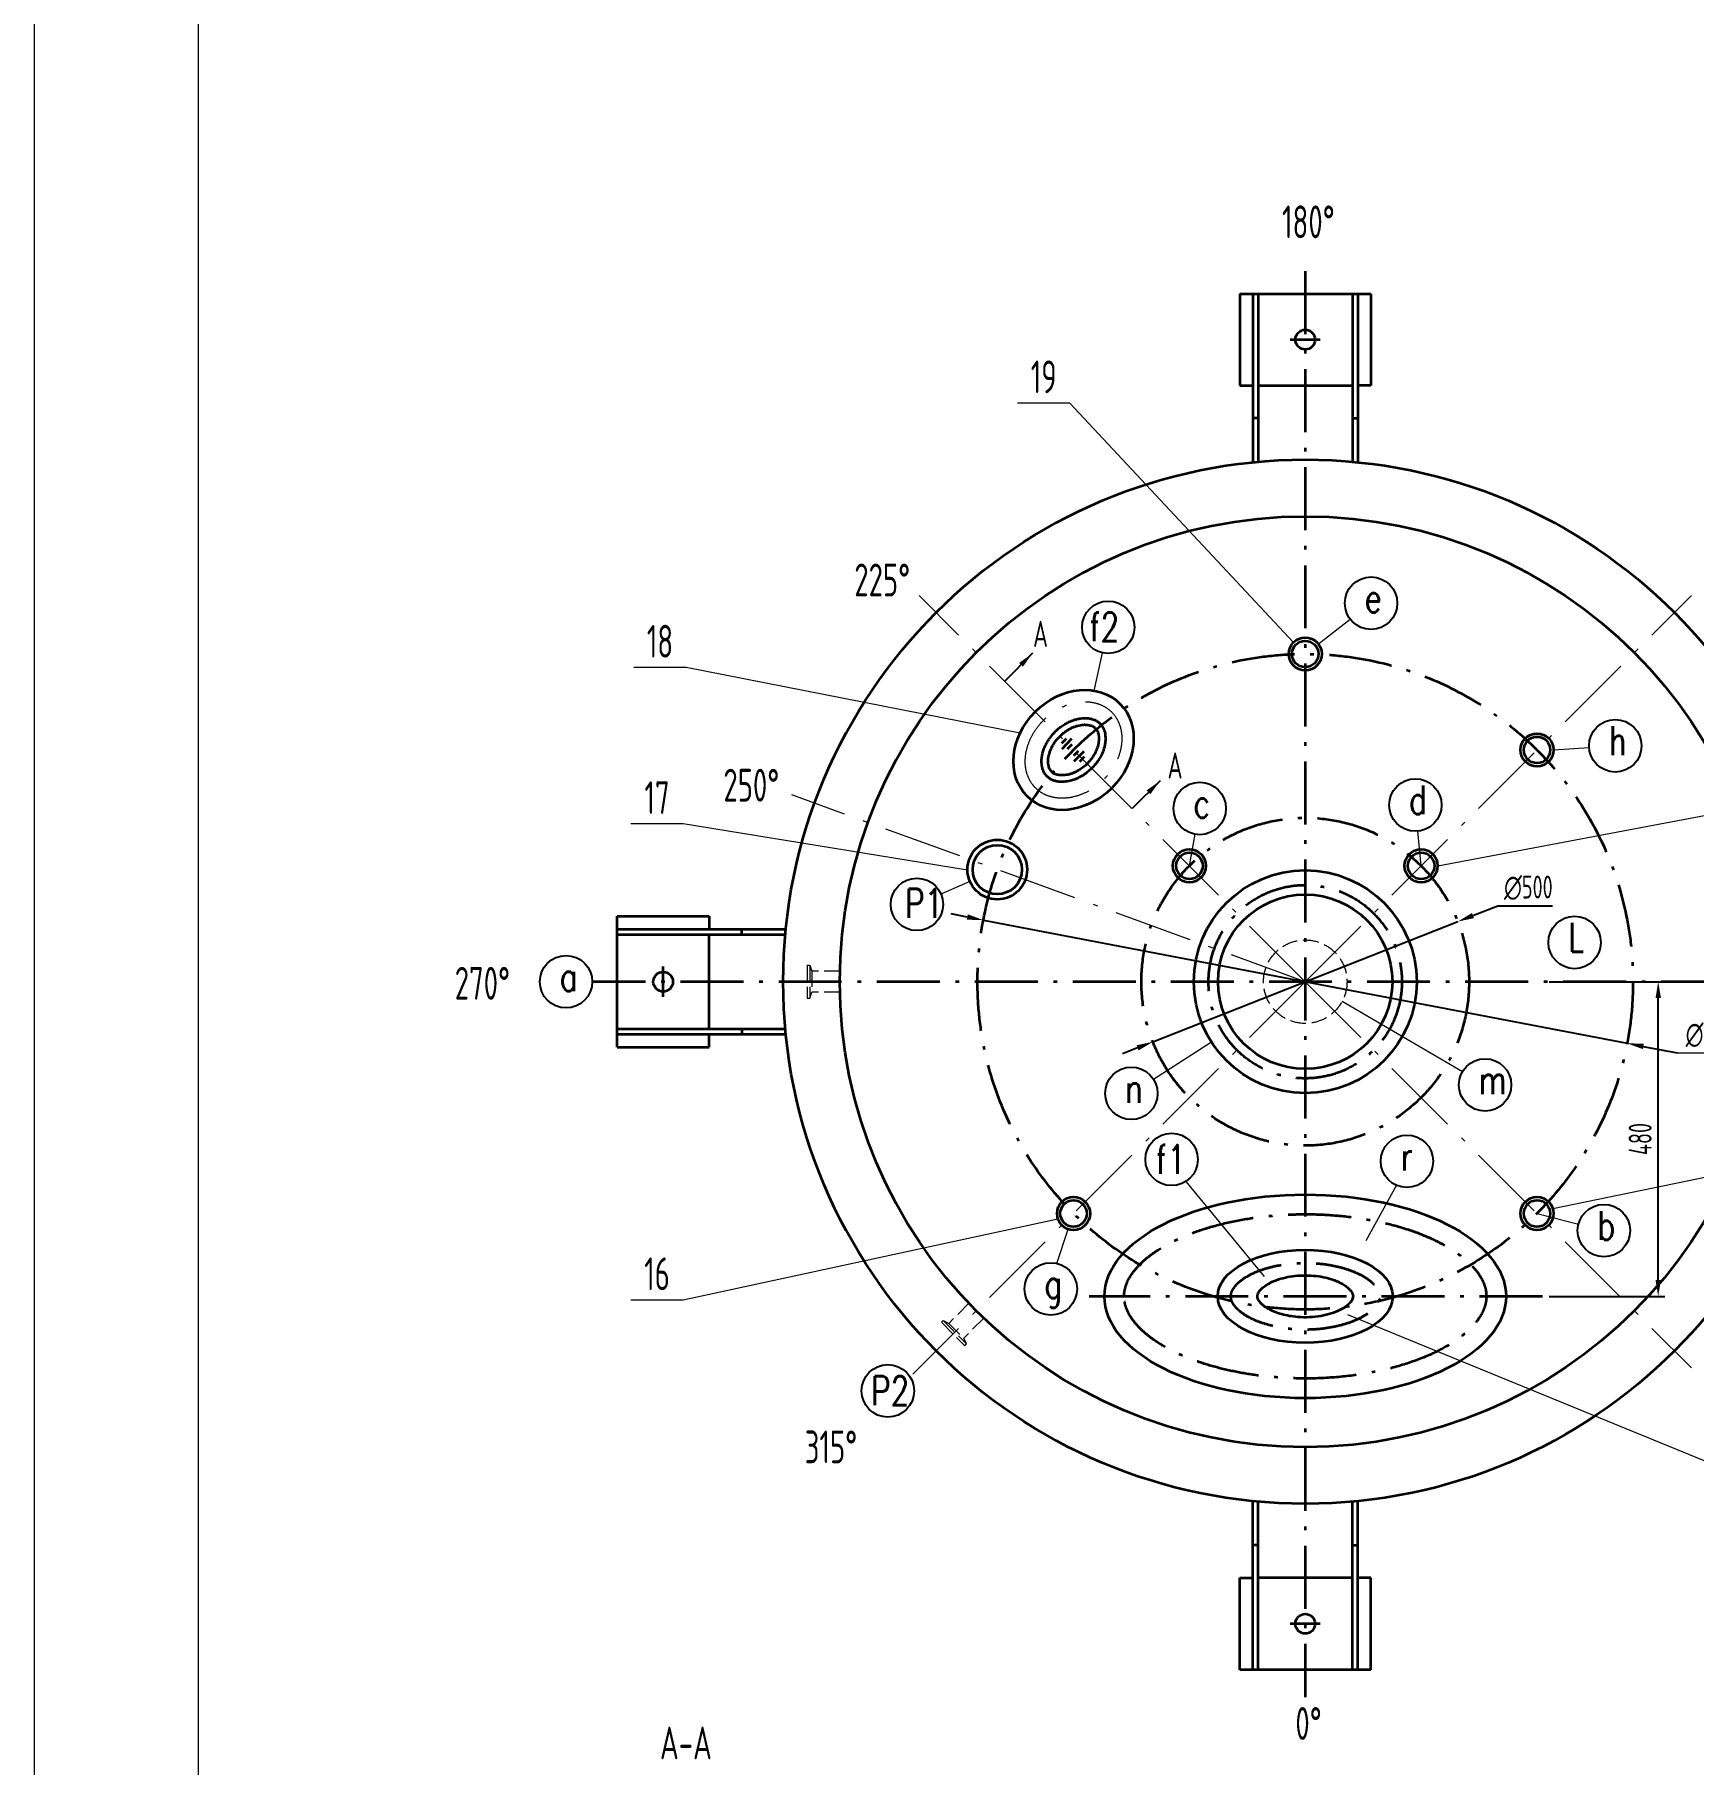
# Model space of a CAD drawing. Header units: millimetres. Extents: x -5840 to 100, y -65 to 8345.
# Drawn here: x -5840 to -3309, y 1407 to 4046 of the extents above; entities that cross this region are included whole.
import ezdxf
from ezdxf.enums import TextEntityAlignment as Align

# ---------------------------------------------------------------- set-up
doc = ezdxf.new("R2010")
doc.units = ezdxf.units.MM
doc.linetypes.add('ACAD_ISO02W100', pattern=[11, 8, -3])
doc.linetypes.add('ACAD_ISO10W100', pattern=[18.7, 12, -3, 0.7, -3])
doc.layers.get('Defpoints').update_dxf_attribs({"color": 2})
for name, color, linetype, lineweight in [('中心线', 1, 'ACAD_ISO10W100', 18), ('中粗线', 4, 'Continuous', 35), ('文本', 7, 'Continuous', 18), ('标注', 7, 'Continuous', 18), ('细实线', 7, 'Continuous', 18), ('虚线', 6, 'ACAD_ISO02W100', 18)]:
    doc.layers.add(name, color=color, linetype=linetype, lineweight=lineweight)
doc.styles.add('HGCAD', font='gbenor.shx', dxfattribs={"width": 0.75, "bigfont": 'gbcbig.shx'})
doc.styles.add('HZTXT', font='TXT.SHX', dxfattribs={"width": 0.75, "bigfont": 'HZTXT'})
doc.dimstyles.new('HGCAD', dxfattribs={"dimtxt": 3.5, "dimasz": 2.5, "dimexe": 1, "dimexo": 1, "dimgap": 1, "dimtad": 1, "dimdec": 0, "dimdsep": 46, "dimtxsty": 'HGCAD', "dimcen": 0, "dimadec": 0, "dimazin": 0, "dimtfac": 0.375, "dimtmove": 2, "dimatfit": 0, "dimfxl": 0, "dimtzin": 0, "dimarcsym": 0})
doc.dimstyles.new('HGCAD$0', dxfattribs={"dimscale": 15, "dimtxt": 3.5, "dimasz": 2.5, "dimexe": 1, "dimexo": 1, "dimgap": 1, "dimtad": 1, "dimdec": 0, "dimdsep": 46, "dimtxsty": 'HGCAD', "dimcen": 0, "dimadec": 0, "dimazin": 0, "dimtfac": 1, "dimtmove": 0, "dimatfit": 0, "dimfxl": 0, "dimarcsym": 0})
doc.dimstyles.new('HGCAD$3', dxfattribs={"dimscale": 15, "dimtxt": 3.5, "dimasz": 2.5, "dimexe": 1, "dimexo": 1, "dimgap": 1, "dimtad": 1, "dimtoh": 1, "dimdec": 0, "dimdsep": 46, "dimtxsty": 'HGCAD', "dimcen": 0, "dimadec": 0, "dimazin": 0, "dimtfac": 1, "dimtmove": 0, "dimatfit": 0, "dimfxl": 0, "dimarcsym": 0})

# ---------------------------------------------------------------- blocks, each defined once
blk = doc.blocks.new('HGCAD#HGTFTK~A1Z~HGCAD图框')
at = {"layer": '细实线', "color": 7}
blk.add_lwpolyline([(10, -10), (-584, -10), (-584, 831), (10, 831)], close=True, dxfattribs=at)
at = {"layer": '细实线', "color": 2}
blk.add_lwpolyline([(0, 0), (-559, 0), (-559, 821), (0, 821)], close=True, dxfattribs=at)
blk = doc.blocks.new('*D30')
at = {"layer": 'Defpoints', "color": 0, "ltscale": 10}
for p in [(-3539.5, 2601.5), (-3362.9, 2601.5), (-3539.5, 2121.5)]:
    blk.add_point(p, dxfattribs=at)
at = {"layer": '标注', "color": 0, "lineweight": -2, "ltscale": 10}
for p, q in [((-3529.5, 2601.5), (-3352.9, 2601.5)), ((-3362.9, 2146.5), (-3362.9, 2576.5)), ((-3529.5, 2121.5), (-3352.9, 2121.5))]:
    blk.add_line(p, q, dxfattribs=at)
at = {"layer": '标注', "color": 0, "ltscale": 10}
for points in [[(-3367, 2576.5), (-3358.7, 2576.5), (-3362.9, 2601.5)], [(-3367, 2146.5), (-3358.7, 2146.5), (-3362.9, 2121.5)]]:
    blk.add_solid(points, dxfattribs=at)
at = {"layer": '标注', "color": 0, "ltscale": 10, "insert": (-3390.4, 2361.5), "char_height": 35, "attachment_point": 5, "rotation": 90, "style": 'HGCAD'}
blk.add_mtext('480', dxfattribs=at)
blk = doc.blocks.new('*D31')
at = {"layer": 'Defpoints', "color": 0, "ltscale": 10}
for p in [(-3668.8, 2693.2), (-4133.9, 2509.8)]:
    blk.add_point(p, dxfattribs=at)
at = {"layer": '标注', "color": 0, "lineweight": -2, "ltscale": 10}
for p, q in [((-4133.9, 2509.8), (-3668.8, 2693.2)), ((-3645.5, 2702.4), (-3607.8, 2717.3)), ((-3607.8, 2717.3), (-3524.1, 2717.3)), ((-4157.2, 2500.6), (-4180.4, 2491.4))]:
    blk.add_line(p, q, dxfattribs=at)
at = {"layer": '标注', "color": 0, "ltscale": 10}
for points in [[(-3647.1, 2706.3), (-3644, 2698.5), (-3668.8, 2693.2)], [(-4158.7, 2504.5), (-4155.7, 2496.7), (-4133.9, 2509.8)]]:
    blk.add_solid(points, dxfattribs=at)
at = {"layer": '标注', "color": 0, "ltscale": 10, "insert": (-3561, 2744.8), "char_height": 35, "attachment_point": 5, "style": 'HGCAD'}
blk.add_mtext('∅500', dxfattribs=at)
blk = doc.blocks.new('*D34')
at = {"layer": 'Defpoints', "color": 0, "ltscale": 10}
for p in [(-4392.4, 2695.5), (-3410.3, 2507.5)]:
    blk.add_point(p, dxfattribs=at)
at = {"layer": '标注', "color": 0, "lineweight": -2, "ltscale": 10}
for p, q in [((-4417, 2700.2), (-4441.6, 2704.9)), ((-4392.4, 2695.5), (-3410.3, 2507.5)), ((-3385.7, 2502.8), (-3333.8, 2492.8))]:
    blk.add_line(p, q, dxfattribs=at)
at = {"layer": '标注', "color": 0, "ltscale": 10}
for points in [[(-4416.2, 2704.3), (-4417.8, 2696.1), (-4392.4, 2695.5)], [(-3384.9, 2506.9), (-3386.5, 2498.7), (-3410.3, 2507.5)]]:
    blk.add_solid(points, dxfattribs=at)
at = {"layer": '标注', "color": 0, "ltscale": 10, "insert": (-3278.8, 2520.3), "char_height": 35, "attachment_point": 5, "style": 'HGCAD'}
blk.add_mtext('∅1000', dxfattribs=at)

msp = doc.modelspace()

# ---------------------------------------------------------------- linework, layer by layer
at = {"layer": 'Defpoints'}
for centre in [(-3801, 3179), (-4202, 3142.2), (-3428.4, 2961.4), (-4062.4, 2865.8), (-3733.4, 2871.1), (-4493.9, 2719.5), (-3490.5, 2661.4), (-5029.2, 2601.5), (-3627, 2444.1), (-4166.7, 2431.2), (-4105.3, 2330.4), (-3746.2, 2327.5), (-3445.8, 2221.8), (-4289.6, 2132.8), (-4538.2, 1977.3)]:
    msp.add_circle(centre, 40, dxfattribs=at)
at = {"layer": '中心线', "ltscale": 10}
for q in [(-4490.6, 3190.8), (-3312.1, 3190.8), (-4684.5, 2886.5), (-4500.3, 2002.6), (-3312.1, 2012.2)]:
    msp.add_line((-3901.4, 2601.5), q, dxfattribs=at)
msp.add_open_spline([(-4313, 2897.2), (-4310.6, 2894.8), (-4308, 2892.6), (-4301.6, 2888.4), (-4297.7, 2886.4), (-4289.2, 2883.4), (-4284.7, 2882.4), (-4275.2, 2881.3), (-4270.2, 2881.3), (-4259.9, 2882.3), (-4254.7, 2883.4), (-4244.2, 2886.6), (-4239, 2888.7), (-4228.8, 2894), (-4223.9, 2897.1), (-4214.6, 2904.3), (-4210.2, 2908.3), (-4202.2, 2917), (-4198.6, 2921.7), (-4192.3, 2931.5), (-4189.7, 2936.6), (-4185.4, 2947), (-4183.8, 2952.3), (-4181.7, 2962.7), (-4181.2, 2967.8), (-4181.2, 2977.8), (-4181.8, 2982.6), (-4183.9, 2991.6), (-4185.4, 2995.8), (-4189.3, 3003.6), (-4191.7, 3007.2), (-4197.2, 3013.5), (-4200.3, 3016.4), (-4207.3, 3021.2), (-4211.2, 3023.2), (-4219.5, 3026.4), (-4224, 3027.5), (-4233.5, 3028.7), (-4238.5, 3028.9), (-4248.7, 3028), (-4253.9, 3027), (-4264.4, 3024), (-4269.6, 3021.9), (-4279.8, 3016.8), (-4284.8, 3013.7), (-4294.2, 3006.7), (-4298.6, 3002.7), (-4306.7, 2994.1), (-4310.4, 2989.5), (-4316.8, 2979.8), (-4319.6, 2974.7), (-4324, 2964.3), (-4325.7, 2959.1), (-4328, 2948.6), (-4328.6, 2943.5), (-4328.7, 2933.5), (-4328.2, 2928.7), (-4326.3, 2919.6), (-4324.8, 2915.3), (-4321.1, 2907.4), (-4318.8, 2903.8), (-4315.1, 2899.4), (-4314.1, 2898.2), (-4313, 2897.2)], degree=3, knots=[0, 0, 0, 0, 0.166676, 0.166676, 0.375017, 0.375017, 0.583359, 0.583359, 0.7917, 0.7917, 1.000041, 1.000041, 1.208382, 1.208382, 1.416723, 1.416723, 1.625064, 1.625064, 1.833405, 1.833405, 2.041746, 2.041746, 2.250088, 2.250088, 2.458429, 2.458429, 2.66677, 2.66677, 2.875111, 2.875111, 3.083452, 3.083452, 3.291793, 3.291793, 3.500134, 3.500134, 3.708475, 3.708475, 3.916817, 3.916817, 4.125158, 4.125158, 4.333499, 4.333499, 4.54184, 4.54184, 4.750181, 4.750181, 4.958522, 4.958522, 5.166863, 5.166863, 5.375204, 5.375204, 5.583546, 5.583546, 5.791887, 5.791887, 6.000228, 6.000228, 6.208569, 6.208569, 6.283185, 6.283185, 6.283185, 6.283185], dxfattribs=at)
at = {"layer": '中粗线', "color": 1, "linetype": 'ACAD_ISO10W100', "ltscale": 8}
for p, q in [((-3901.4, 3685.5), (-3901.4, 1510.2)), ((-3924.4, 3581.1), (-3878.4, 3581.1)), ((-4881, 2578.5), (-4881, 2624.5)), ((-2813.5, 2601.5), (-4989.2, 2601.5)), ((-3539.5, 2121.5), (-4230.9, 2121.5)), ((-3878.4, 1621.9), (-3924.4, 1621.9))]:
    msp.add_line(p, q, dxfattribs=at)
at = {"layer": '中粗线', "ltscale": 8}
for p, q in [((-4001.4, 3651.1), (-4001.4, 3511.1)), ((-4001.4, 3651.1), (-3801.4, 3651.1)), ((-3981.4, 3651.1), (-3981.4, 3394)), ((-3973.4, 3651.1), (-3973.4, 3394.7)), ((-3829.4, 3651.1), (-3829.4, 3394.7)), ((-3821.4, 3651.1), (-3821.4, 3394)), ((-3801.4, 3651.1), (-3801.4, 3511.1)), ((-4001.4, 3511.1), (-3981.4, 3511.1)), ((-3973.4, 3511.1), (-3829.4, 3511.1)), ((-3801.4, 3511.1), (-3821.4, 3511.1)), ((-3973.4, 3461.1), (-3981.4, 3461.1)), ((-3829.4, 3461.1), (-3821.4, 3461.1)), ((-4951, 2701.5), (-4811, 2701.5)), ((-4951, 2501.5), (-4951, 2701.5)), ((-4811, 2701.5), (-4811, 2681.5)), ((-4951, 2681.5), (-4693.8, 2681.5)), ((-4951, 2673.5), (-4694.6, 2673.5)), ((-4811, 2529.5), (-4811, 2673.5)), ((-4761, 2673.5), (-4761, 2681.5)), ((-4951, 2529.5), (-4694.6, 2529.5)), ((-4951, 2521.5), (-4693.8, 2521.5)), ((-4811, 2501.5), (-4811, 2521.5)), ((-4761, 2529.5), (-4761, 2521.5)), ((-4951, 2501.5), (-4811, 2501.5)), ((-3981.4, 1551.9), (-3981.4, 1809)), ((-3973.4, 1551.9), (-3973.4, 1808.3)), ((-3829.4, 1551.9), (-3829.4, 1808.3)), ((-3821.4, 1551.9), (-3821.4, 1809)), ((-3973.4, 1741.9), (-3981.4, 1741.9)), ((-3829.4, 1741.9), (-3821.4, 1741.9)), ((-4001.4, 1691.9), (-3981.4, 1691.9)), ((-4001.4, 1551.9), (-4001.4, 1691.9)), ((-3829.4, 1691.9), (-3973.4, 1691.9)), ((-3801.4, 1691.9), (-3821.4, 1691.9)), ((-3801.4, 1551.9), (-3801.4, 1691.9)), ((-3801.4, 1551.9), (-4001.4, 1551.9))]:
    msp.add_line(p, q, dxfattribs=at)
at = {"layer": '中粗线'}
for p, q in [((-4266.2, 2972.2), (-4273.5, 2965)), ((-4257.8, 2971.8), (-4273, 2956.5)), ((-4257.3, 2963.4), (-4264.6, 2956.1)), ((-4247.6, 2953.3), (-4254.9, 2946)), ((-4239.2, 2952.8), (-4254.5, 2937.6)), ((-4238.8, 2944.4), (-4246, 2937.1))]:
    msp.add_line(p, q, dxfattribs=at)
at = {"layer": '中粗线', "ltscale": 8}
for centre in [(-3901.4, 3581.1), (-4881, 2601.5), (-3901.4, 1621.9)]:
    msp.add_circle(centre, 15, dxfattribs=at)
at = {"layer": '中粗线', "ltscale": 10}
for centre, radius in [((-3901.4, 2601.5), 796.5), ((-3901.4, 2601.5), 710), ((-3901.4, 3101.5), 25.2), ((-3901.4, 3101.5), 20.2), ((-3547.8, 2955.1), 25.2), ((-3547.8, 2955.1), 20.2), ((-4371.2, 2772.5), 45.5), ((-4371.2, 2772.5), 37.5), ((-4078.1, 2778.3), 25.2), ((-4078.1, 2778.3), 20.2), ((-3724.6, 2778.3), 25.2), ((-3724.6, 2778.3), 20.2), ((-3901.4, 2601.5), 170), ((-3901.4, 2601.5), 133), ((-4254.9, 2247.9), 25.2), ((-3547.8, 2247.9), 25.2), ((-4254.9, 2247.9), 20.2), ((-3547.8, 2247.9), 20.2)]:
    msp.add_circle(centre, radius, dxfattribs=at)
at = {"layer": '中粗线', "color": 1, "linetype": 'ACAD_ISO10W100', "ltscale": 8}
for radius in [500, 250, 147.5]:
    msp.add_circle((-3901.4, 2601.5), radius, dxfattribs=at)
at = {"layer": '中粗线'}
msp.add_ellipse((-4254.9, 2955.1), major_axis=(-70.8, -70.6), ratio=0.825, dxfattribs=at)
at = {"layer": '中粗线', "ltscale": 10}
for major_axis, ratio in [((-306.3, 0), 0.507042), ((-133.5, 0), 0.531164)]:
    msp.add_ellipse((-3901.4, 2121.5), major_axis=major_axis, ratio=ratio, dxfattribs=at)
at = {"layer": '中粗线'}
for points, knots in [([(-4295.3, 2914.8), (-4294.3, 2913.8), (-4293.1, 2912.8), (-4290.7, 2911.1), (-4289.3, 2910.3), (-4286.4, 2908.9), (-4284.8, 2908.3), (-4281.3, 2907.3), (-4279.4, 2906.9), (-4276.1, 2906.5), (-4274.7, 2906.5), (-4271.9, 2906.4), (-4270.5, 2906.4), (-4267.5, 2906.6), (-4266, 2906.8), (-4263, 2907.3), (-4261.4, 2907.6), (-4257.5, 2908.6), (-4255.1, 2909.3), (-4250.4, 2911.1), (-4248, 2912.2), (-4243.1, 2914.7), (-4240.5, 2916.3), (-4235.6, 2919.6), (-4233.2, 2921.5), (-4228.6, 2925.5), (-4226.4, 2927.6), (-4222.3, 2932.2), (-4220.4, 2934.5), (-4217.2, 2939), (-4215.9, 2941), (-4213.5, 2945.2), (-4212.4, 2947.3), (-4210.7, 2951.2), (-4210, 2952.9), (-4208.8, 2956.3), (-4208.3, 2958), (-4207.4, 2961.6), (-4207, 2963.5), (-4206.5, 2967.2), (-4206.3, 2969), (-4206.1, 2975), (-4206.5, 2978.8), (-4207.8, 2984.1), (-4208.5, 2985.9), (-4210.1, 2989.4), (-4211, 2991), (-4213, 2993.7), (-4214, 2994.8), (-4216.2, 2996.8), (-4217.3, 2997.8), (-4219.9, 2999.4), (-4221.3, 3000.2), (-4224.1, 3001.4), (-4225.5, 3001.9), (-4228.4, 3002.7), (-4230, 3003.1), (-4232.8, 3003.5), (-4234, 3003.6), (-4236.5, 3003.7), (-4237.9, 3003.7), (-4240.9, 3003.6), (-4242.6, 3003.4), (-4246.1, 3003), (-4247.9, 3002.6), (-4251.5, 3001.7), (-4253.2, 3001.2), (-4256.8, 3000), (-4258.6, 2999.3), (-4262.4, 2997.6), (-4264.4, 2996.6), (-4268.5, 2994.3), (-4270.7, 2992.9), (-4274.5, 2990.3), (-4276.1, 2989), (-4279.2, 2986.4), (-4280.7, 2985), (-4283.9, 2982), (-4285.5, 2980.3), (-4288.5, 2976.7), (-4290, 2974.8), (-4292.5, 2971.3), (-4293.6, 2969.6), (-4295.6, 2966.3), (-4296.5, 2964.5), (-4298.4, 2960.7), (-4299.3, 2958.7), (-4300.8, 2954.4), (-4301.5, 2952.3), (-4303.2, 2945.6), (-4303.7, 2941.1), (-4303.6, 2935.1), (-4303.4, 2933.2), (-4302.9, 2929.7), (-4302.5, 2928), (-4301.6, 2925), (-4301.1, 2923.6), (-4299.9, 2921), (-4299.2, 2919.8), (-4297.8, 2917.6), (-4297, 2916.6), (-4295.8, 2915.4), (-4295.6, 2915.1), (-4295.3, 2914.8)], [0, 0, 0, 0, 0.144653, 0.144653, 0.289306, 0.289306, 0.433959, 0.433959, 0.578612, 0.578612, 0.670266, 0.670266, 0.76192, 0.76192, 0.852241, 0.852241, 0.942563, 0.942563, 1.073827, 1.073827, 1.205092, 1.205092, 1.347245, 1.347245, 1.489397, 1.489397, 1.63155, 1.63155, 1.773703, 1.773703, 1.890359, 1.890359, 2.007016, 2.007016, 2.101612, 2.101612, 2.196208, 2.196208, 2.306568, 2.306568, 2.416928, 2.416928, 2.683901, 2.683901, 2.842375, 2.842375, 3.020634, 3.020634, 3.166585, 3.166585, 3.312536, 3.312536, 3.458487, 3.458487, 3.578991, 3.578991, 3.699496, 3.699496, 3.784479, 3.784479, 3.869462, 3.869462, 3.974084, 3.974084, 4.078705, 4.078705, 4.177818, 4.177818, 4.276931, 4.276931, 4.386375, 4.386375, 4.5092, 4.5092, 4.60438, 4.60438, 4.699561, 4.699561, 4.808885, 4.808885, 4.918208, 4.918208, 5.013649, 5.013649, 5.109089, 5.109089, 5.223732, 5.223732, 5.343406, 5.343406, 5.606263, 5.606263, 5.738822, 5.738822, 5.865901, 5.865901, 5.99298, 5.99298, 6.119086, 6.119086, 6.245193, 6.245193, 6.283185, 6.283185, 6.283185, 6.283185]), ([(-4288.2, 2921.9), (-4287.7, 2921.4), (-4287.2, 2921), (-4286.3, 2920.2), (-4285.9, 2919.9), (-4285, 2919.4), (-4284.5, 2919.1), (-4283.2, 2918.5), (-4282.4, 2918.1), (-4280.6, 2917.5), (-4279.6, 2917.2), (-4277.6, 2916.8), (-4276.6, 2916.7), (-4274.4, 2916.5), (-4273.2, 2916.4), (-4270.7, 2916.4), (-4269.4, 2916.5), (-4266.7, 2916.8), (-4265.3, 2917), (-4262.4, 2917.7), (-4260.9, 2918), (-4257.8, 2919), (-4256.3, 2919.6), (-4253.2, 2920.9), (-4251.6, 2921.6), (-4248.4, 2923.2), (-4246.9, 2924.2), (-4243.1, 2926.5), (-4241, 2928.1), (-4236.8, 2931.5), (-4234.8, 2933.4), (-4232, 2936.3), (-4231.1, 2937.3), (-4229.4, 2939.4), (-4228.5, 2940.4), (-4226.1, 2943.6), (-4224.7, 2945.8), (-4222.4, 2949.8), (-4221.5, 2951.6), (-4220, 2954.9), (-4219.3, 2956.5), (-4218.3, 2959.7), (-4217.8, 2961.2), (-4217, 2964.4), (-4216.8, 2965.9), (-4216.4, 2969), (-4216.3, 2970.4), (-4216.2, 2973.1), (-4216.3, 2974.4), (-4216.5, 2977.1), (-4216.7, 2978.4), (-4217.2, 2980.3), (-4217.4, 2981.1), (-4217.9, 2982.4), (-4218.2, 2983.1), (-4218.9, 2984.5), (-4219.3, 2985.2), (-4220, 2986.4), (-4220.4, 2986.8), (-4221.1, 2987.7), (-4221.4, 2988), (-4222.3, 2988.9), (-4222.9, 2989.4), (-4224, 2990.2), (-4224.5, 2990.5), (-4225.5, 2991.1), (-4226.1, 2991.4), (-4227.5, 2992), (-4228.4, 2992.3), (-4230.5, 2992.9), (-4231.8, 2993.2), (-4234.2, 2993.5), (-4235.3, 2993.6), (-4237.7, 2993.7), (-4238.9, 2993.7), (-4241.5, 2993.5), (-4242.9, 2993.3), (-4245.7, 2992.8), (-4247.2, 2992.5), (-4250.2, 2991.7), (-4251.7, 2991.2), (-4254.8, 2990), (-4256.4, 2989.4), (-4259.6, 2987.9), (-4261.1, 2987), (-4264.2, 2985.2), (-4265.8, 2984.2), (-4268.8, 2982), (-4270.3, 2980.8), (-4273.2, 2978.4), (-4274.6, 2977.1), (-4277.3, 2974.4), (-4278.6, 2973), (-4281.2, 2969.9), (-4282.4, 2968.2), (-4284.8, 2964.8), (-4285.9, 2963.1), (-4287.7, 2959.8), (-4288.4, 2958.4), (-4289.7, 2955.5), (-4290.3, 2954), (-4291.5, 2950.7), (-4292.1, 2948.8), (-4292.9, 2945.3), (-4293.2, 2943.6), (-4293.5, 2940.6), (-4293.6, 2939.4), (-4293.6, 2937.5), (-4293.6, 2936.8), (-4293.6, 2935.4), (-4293.5, 2934.8), (-4293.3, 2932.9), (-4293.1, 2931.7), (-4292.6, 2929.6), (-4292.3, 2928.6), (-4291.6, 2926.9), (-4291.2, 2926.1), (-4290.4, 2924.7), (-4290, 2924), (-4289.1, 2922.9), (-4288.7, 2922.4), (-4288.2, 2921.9)], [0, 0, 0, 0, 0.109007, 0.109007, 0.189746, 0.189746, 0.270486, 0.270486, 0.384473, 0.384473, 0.49846, 0.49846, 0.600118, 0.600118, 0.701776, 0.701776, 0.803434, 0.803434, 0.905092, 0.905092, 1.00675, 1.00675, 1.108408, 1.108408, 1.210066, 1.210066, 1.311724, 1.311724, 1.455564, 1.455564, 1.599405, 1.599405, 1.672037, 1.672037, 1.744668, 1.744668, 1.889932, 1.889932, 2.002376, 2.002376, 2.106643, 2.106643, 2.21091, 2.21091, 2.32257, 2.32257, 2.434231, 2.434231, 2.545891, 2.545891, 2.679391, 2.679391, 2.767491, 2.767491, 2.85559, 2.85559, 2.980002, 2.980002, 3.06837, 3.06837, 3.156738, 3.156738, 3.274741, 3.274741, 3.3633, 3.3633, 3.451859, 3.451859, 3.570766, 3.570766, 3.703019, 3.703019, 3.804459, 3.804459, 3.905899, 3.905899, 4.007339, 4.007339, 4.108779, 4.108779, 4.210219, 4.210219, 4.311659, 4.311659, 4.413098, 4.413098, 4.514538, 4.514538, 4.615978, 4.615978, 4.717418, 4.717418, 4.818858, 4.818858, 4.932811, 4.932811, 5.046764, 5.046764, 5.141376, 5.141376, 5.235989, 5.235989, 5.359038, 5.359038, 5.482088, 5.482088, 5.579354, 5.579354, 5.638625, 5.638625, 5.697895, 5.697895, 5.816436, 5.816436, 5.934977, 5.934977, 6.053518, 6.053518, 6.172059, 6.172059, 6.283185, 6.283185, 6.283185, 6.283185])]:
    msp.add_open_spline(points, degree=3, knots=knots, dxfattribs=at)
at = {"layer": '中粗线', "color": 1, "linetype": 'ACAD_ISO10W100', "ltscale": 8}
for points, knots in [([(-4177.7, 2121.5), (-4177.7, 2118.7), (-4177.4, 2115.8), (-4176.4, 2110.1), (-4175.7, 2107.2), (-4173.5, 2101.2), (-4172.2, 2098.1), (-4168.8, 2091.8), (-4166.8, 2088.6), (-4162.1, 2082.1), (-4159.4, 2078.9), (-4153.2, 2072.3), (-4149.8, 2068.9), (-4142.2, 2062.4), (-4138, 2059.1), (-4126.7, 2051), (-4119.2, 2046.3), (-4102.6, 2037.4), (-4093.6, 2033.1), (-4074.4, 2025.1), (-4064.2, 2021.4), (-4042.7, 2014.7), (-4031.5, 2011.6), (-4008.3, 2006.4), (-3996.2, 2004.1), (-3971.6, 2000.4), (-3959.1, 1999), (-3933.6, 1997), (-3920.8, 1996.4), (-3890.9, 1996), (-3873.8, 1996.6), (-3840.2, 1999.2), (-3823.7, 2001.3), (-3791.7, 2006.8), (-3776.2, 2010.3), (-3746.9, 2018.5), (-3733.1, 2023.2), (-3710, 2032.6), (-3700.4, 2037.2), (-3682.8, 2046.8), (-3674.8, 2051.8), (-3661.8, 2061.3), (-3656.5, 2065.7), (-3647.2, 2074.5), (-3643.2, 2078.9), (-3637, 2086.9), (-3634.6, 2090.6), (-3630.7, 2097.6), (-3629.2, 2101.1), (-3626.9, 2107.8), (-3626.1, 2111), (-3625.1, 2117.5), (-3625, 2120.6), (-3625.3, 2127), (-3625.7, 2130.2), (-3627.3, 2136.7), (-3628.5, 2140.1), (-3631.5, 2146.9), (-3633.5, 2150.5), (-3638.2, 2157.7), (-3641, 2161.3), (-3647.5, 2168.7), (-3651.2, 2172.5), (-3659.5, 2179.8), (-3664.2, 2183.5), (-3674.3, 2190.7), (-3679.8, 2194.3), (-3691.6, 2201.1), (-3697.9, 2204.4), (-3714.7, 2212.4), (-3725.7, 2216.9), (-3749, 2225.1), (-3761.4, 2228.8), (-3787.3, 2235.2), (-3800.7, 2237.9), (-3828.4, 2242.3), (-3842.6, 2243.9), (-3871.3, 2246.2), (-3885.9, 2246.8), (-3915, 2246.8), (-3929.6, 2246.3), (-3958.4, 2244.1), (-3972.6, 2242.5), (-4000.3, 2238.2), (-4013.8, 2235.5), (-4039.8, 2229.2), (-4052.2, 2225.6), (-4075.7, 2217.5), (-4086.7, 2213), (-4107.1, 2203.4), (-4116.4, 2198.3), (-4131.7, 2188.6), (-4137.9, 2184.1), (-4149, 2174.9), (-4153.8, 2170.3), (-4161.4, 2161.8), (-4164.3, 2158), (-4169.3, 2150.5), (-4171.3, 2146.8), (-4174.4, 2139.7), (-4175.6, 2136.2), (-4177.1, 2129.5), (-4177.6, 2126.1), (-4177.7, 2122.4), (-4177.7, 2121.9), (-4177.7, 2121.5)], [0, 0, 0, 0, 0.088358, 0.088358, 0.176716, 0.176716, 0.265074, 0.265074, 0.353432, 0.353432, 0.44179, 0.44179, 0.530148, 0.530148, 0.618506, 0.618506, 0.751348, 0.751348, 0.88419, 0.88419, 1.017033, 1.017033, 1.149875, 1.149875, 1.282717, 1.282717, 1.41556, 1.41556, 1.548402, 1.548402, 1.723837, 1.723837, 1.899273, 1.899273, 2.074708, 2.074708, 2.250143, 2.250143, 2.39152, 2.39152, 2.532897, 2.532897, 2.651007, 2.651007, 2.769118, 2.769118, 2.868224, 2.868224, 2.96733, 2.96733, 3.066436, 3.066436, 3.165542, 3.165542, 3.264649, 3.264649, 3.363755, 3.363755, 3.462861, 3.462861, 3.561967, 3.561967, 3.661073, 3.661073, 3.760179, 3.760179, 3.859286, 3.859286, 3.958392, 3.958392, 4.108572, 4.108572, 4.258753, 4.258753, 4.408934, 4.408934, 4.559115, 4.559115, 4.709295, 4.709295, 4.859476, 4.859476, 5.009657, 5.009657, 5.159838, 5.159838, 5.310018, 5.310018, 5.460199, 5.460199, 5.61038, 5.61038, 5.733806, 5.733806, 5.857232, 5.857232, 5.960246, 5.960246, 6.06326, 6.06326, 6.166274, 6.166274, 6.269288, 6.269288, 6.283185, 6.283185, 6.283185, 6.283185]), ([(-4014.9, 2121.5), (-4014.9, 2120.4), (-4014.8, 2119.3), (-4014.4, 2117), (-4014, 2115.8), (-4013.1, 2113.3), (-4012.5, 2112), (-4010.9, 2109.3), (-4009.9, 2107.8), (-4007.6, 2104.9), (-4006.2, 2103.4), (-4003.1, 2100.4), (-4001.3, 2098.8), (-3996.4, 2095), (-3992.9, 2092.7), (-3985.2, 2088.2), (-3980.8, 2086.1), (-3971.5, 2082.2), (-3966.5, 2080.5), (-3955.9, 2077.3), (-3950.3, 2075.9), (-3938.7, 2073.6), (-3932.8, 2072.7), (-3918.4, 2071), (-3909.8, 2070.6), (-3892.8, 2070.6), (-3884.3, 2071), (-3867.7, 2072.9), (-3859.6, 2074.3), (-3844.3, 2077.9), (-3837.1, 2080.1), (-3825.2, 2084.7), (-3820.2, 2086.9), (-3811.4, 2091.7), (-3807.5, 2094.2), (-3801.4, 2098.8), (-3799, 2100.9), (-3795, 2105), (-3793.4, 2107), (-3791.1, 2110.5), (-3790.3, 2112), (-3789, 2114.9), (-3788.6, 2116.3), (-3788, 2118.9), (-3787.8, 2120.1), (-3787.8, 2122.6), (-3787.9, 2123.8), (-3788.5, 2126.4), (-3788.9, 2127.8), (-3790.1, 2130.6), (-3790.9, 2132.1), (-3792.9, 2135.3), (-3794.1, 2136.9), (-3797.1, 2140.2), (-3798.9, 2142), (-3802.9, 2145.4), (-3805.1, 2147.1), (-3810.1, 2150.5), (-3812.8, 2152.1), (-3820.3, 2156.1), (-3825.4, 2158.4), (-3836.3, 2162.6), (-3842.2, 2164.5), (-3854.7, 2167.6), (-3861.2, 2169), (-3874.7, 2171), (-3881.6, 2171.7), (-3895.7, 2172.5), (-3902.7, 2172.5), (-3916.8, 2172), (-3923.8, 2171.4), (-3937.4, 2169.7), (-3944.1, 2168.5), (-3956.7, 2165.5), (-3962.8, 2163.8), (-3974.1, 2159.8), (-3979.4, 2157.6), (-3988.8, 2152.8), (-3993.1, 2150.3), (-3999.7, 2145.6), (-4002.3, 2143.4), (-4006.6, 2139.2), (-4008.4, 2137.1), (-4011, 2133.5), (-4012, 2131.9), (-4013.4, 2128.9), (-4013.9, 2127.5), (-4014.6, 2124.8), (-4014.8, 2123.6), (-4014.9, 2122), (-4014.9, 2121.8), (-4014.9, 2121.5)], [0, 0, 0, 0, 0.099804, 0.099804, 0.199608, 0.199608, 0.299412, 0.299412, 0.399216, 0.399216, 0.49902, 0.49902, 0.598825, 0.598825, 0.751714, 0.751714, 0.904604, 0.904604, 1.057494, 1.057494, 1.210384, 1.210384, 1.363273, 1.363273, 1.571178, 1.571178, 1.779083, 1.779083, 1.986988, 1.986988, 2.194892, 2.194892, 2.362604, 2.362604, 2.530315, 2.530315, 2.665765, 2.665765, 2.801214, 2.801214, 2.913103, 2.913103, 3.024991, 3.024991, 3.13688, 3.13688, 3.248768, 3.248768, 3.360656, 3.360656, 3.472545, 3.472545, 3.584433, 3.584433, 3.696322, 3.696322, 3.80821, 3.80821, 3.920098, 3.920098, 4.092244, 4.092244, 4.264389, 4.264389, 4.436535, 4.436535, 4.60868, 4.60868, 4.780826, 4.780826, 4.952971, 4.952971, 5.125117, 5.125117, 5.297262, 5.297262, 5.469408, 5.469408, 5.641553, 5.641553, 5.779918, 5.779918, 5.918282, 5.918282, 6.031798, 6.031798, 6.145314, 6.145314, 6.25883, 6.25883, 6.283185, 6.283185, 6.283185, 6.283185])]:
    msp.add_open_spline(points, degree=3, knots=knots, dxfattribs=at)
at = {"layer": '中粗线', "ltscale": 10}
msp.add_open_spline([(-3974.2, 2121.5), (-3974.2, 2120.9), (-3974.2, 2120.4), (-3973.9, 2119.2), (-3973.8, 2118.5), (-3973.2, 2117.1), (-3972.9, 2116.4), (-3972, 2114.7), (-3971.4, 2113.8), (-3969.9, 2112), (-3969, 2111), (-3967, 2109), (-3965.8, 2108), (-3962.5, 2105.3), (-3960.1, 2103.7), (-3954.6, 2100.7), (-3951.6, 2099.2), (-3944.9, 2096.5), (-3941.3, 2095.3), (-3933.7, 2093.1), (-3929.7, 2092.2), (-3921.4, 2090.8), (-3917.1, 2090.2), (-3906.9, 2089.4), (-3900.9, 2089.3), (-3889.1, 2089.9), (-3883.2, 2090.5), (-3872, 2092.4), (-3866.7, 2093.7), (-3856.8, 2096.8), (-3852.2, 2098.7), (-3845.3, 2102.2), (-3842.7, 2103.7), (-3838.1, 2106.9), (-3836.2, 2108.6), (-3833.3, 2111.4), (-3832.3, 2112.6), (-3830.6, 2114.9), (-3830, 2115.9), (-3829.2, 2117.9), (-3828.9, 2118.7), (-3828.6, 2120.3), (-3828.5, 2121), (-3828.5, 2122.4), (-3828.6, 2123.1), (-3829, 2124.8), (-3829.4, 2125.7), (-3830.4, 2127.6), (-3831, 2128.7), (-3832.9, 2131.1), (-3834, 2132.3), (-3836.7, 2134.9), (-3838.3, 2136.2), (-3842, 2138.8), (-3844, 2140.1), (-3848.6, 2142.5), (-3851.1, 2143.7), (-3857.7, 2146.5), (-3862, 2147.9), (-3871.3, 2150.4), (-3876.2, 2151.4), (-3886.4, 2152.9), (-3891.6, 2153.3), (-3902.2, 2153.6), (-3907.5, 2153.5), (-3918, 2152.7), (-3923.1, 2152), (-3932.9, 2150.1), (-3937.6, 2148.9), (-3946.3, 2146), (-3950.4, 2144.4), (-3957.5, 2140.8), (-3960.7, 2138.9), (-3965.2, 2135.6), (-3966.9, 2134.1), (-3969.7, 2131.4), (-3970.8, 2130), (-3972.3, 2127.8), (-3972.8, 2126.8), (-3973.6, 2125.1), (-3973.8, 2124.3), (-3974.1, 2122.9), (-3974.2, 2122.3), (-3974.2, 2121.6), (-3974.2, 2121.5), (-3974.2, 2121.5)], degree=3, knots=[0, 0, 0, 0, 0.103596, 0.103596, 0.207193, 0.207193, 0.310789, 0.310789, 0.414386, 0.414386, 0.517982, 0.517982, 0.621579, 0.621579, 0.783503, 0.783503, 0.945427, 0.945427, 1.107352, 1.107352, 1.269276, 1.269276, 1.4312, 1.4312, 1.649261, 1.649261, 1.867322, 1.867322, 2.085383, 2.085383, 2.303444, 2.303444, 2.465833, 2.465833, 2.628222, 2.628222, 2.75971, 2.75971, 2.891198, 2.891198, 3.022686, 3.022686, 3.154174, 3.154174, 3.285662, 3.285662, 3.41715, 3.41715, 3.548638, 3.548638, 3.680126, 3.680126, 3.811614, 3.811614, 3.943102, 3.943102, 4.07459, 4.07459, 4.269021, 4.269021, 4.463452, 4.463452, 4.657883, 4.657883, 4.852314, 4.852314, 5.046745, 5.046745, 5.241175, 5.241175, 5.435606, 5.435606, 5.630037, 5.630037, 5.774286, 5.774286, 5.918536, 5.918536, 6.038026, 6.038026, 6.157516, 6.157516, 6.277007, 6.277007, 6.283185, 6.283185, 6.283185, 6.283185], dxfattribs=at)
at = {"layer": '文本', "color": 4, "ltscale": 10}
for p, q in [((-4260.4, 3484.3), (-4340.4, 3484.3)), ((-4845.8, 3081), (-4925.8, 3081)), ((-4850.3, 2842.4), (-4930.3, 2842.4)), ((-4850.3, 2115.9), (-4930.3, 2115.9))]:
    msp.add_line(p, q, dxfattribs=at)
at = {"layer": '文本', "ltscale": 10}
for p, q in [((-3919.4, 3119.2), (-4260.4, 3484.3)), ((-4336.4, 2980.8), (-4845.8, 3081)), ((-3699.3, 2778.3), (-2959.2, 2918.3)), ((-4416.7, 2771.6), (-4850.3, 2842.4)), ((-3523.7, 2255.4), (-2959.2, 2371.5)), ((-4083.8, 2296.7), (-3964.2, 2151.6)), ((-3762.3, 2290.9), (-3809.2, 2206)), ((-4278.7, 2239.4), (-4850.3, 2115.9)), ((-4280.4, 2171.8), (-4262.9, 2224))]:
    msp.add_line(p, q, dxfattribs=at)
at = {"layer": '标注', "ltscale": 10}
for p, q in [((-3881.4, 3116.9), (-3832.7, 3154.5)), ((-4223.3, 3045.5), (-4210.6, 3103.1)), ((-3522.6, 2955.1), (-3468.3, 2958.7)), ((-4078.1, 2778.3), (-4069.5, 2826.4)), ((-3724.6, 2778.3), (-3729.6, 2831.3)), ((-4413, 2754.5), (-4457.2, 2735.3)), ((-3845, 2571.9), (-3661.5, 2464.3)), ((-4133, 2452.8), (-4044.4, 2509.7)), ((-3333.8, 2492.8), (-3333.8, 2492.8)), ((-3333.8, 2492.8), (-3220.4, 2492.8)), ((-3547.8, 2247.9), (-3484.5, 2231.7)), ((-3836.8, 2093.6), (-2959.2, 1734))]:
    msp.add_line(p, q, dxfattribs=at)
at = {"layer": '标注', "color": 4, "ltscale": 10, "const_width": 0.7}
for points in [[(-4359.9, 3060), (-4317.5, 3017.6)], [(-4207.8, 2908), (-4165.4, 2865.6)]]:
    msp.add_lwpolyline(points, dxfattribs=at)
at = {"layer": '虚线', "ltscale": 3}
for p, q in [((-4661.4, 2626.7), (-4657.4, 2626.7)), ((-4661.4, 2626.7), (-4661.4, 2576.2)), ((-4657.4, 2626.7), (-4654.4, 2617.5)), ((-4657.4, 2626.7), (-4657.4, 2576.2)), ((-4654.4, 2617.5), (-4654.4, 2585.5)), ((-4611.2, 2617.5), (-4654.4, 2617.5)), ((-4661.4, 2576.2), (-4657.4, 2576.2)), ((-4657.4, 2576.2), (-4654.4, 2585.5)), ((-4611.2, 2585.5), (-4654.4, 2585.5)), ((-4414.6, 2110.9), (-4445.1, 2080.3)), ((-4392, 2088.3), (-4422.5, 2057.7)), ((-4456.6, 2082), (-4453.8, 2084.8)), ((-4456.6, 2082), (-4420.9, 2046.2)), ((-4453.8, 2084.8), (-4418.1, 2049.1)), ((-4453.8, 2084.8), (-4445.1, 2080.3)), ((-4445.1, 2080.3), (-4422.5, 2057.7)), ((-4418.1, 2049.1), (-4422.5, 2057.7)), ((-4420.9, 2046.2), (-4418.1, 2049.1))]:
    msp.add_line(p, q, dxfattribs=at)
msp.add_circle((-3901.4, 2601.5), 63.7, dxfattribs=at)

# ---------------------------------------------------------------- block references
at = {"layer": '中粗线', "ltscale": 10, "xscale": 10, "yscale": 10, "zscale": 10}
msp.add_blockref('HGCAD#HGTFTK~A1Z~HGCAD图框', (0, 35.1), dxfattribs=at)

# ---------------------------------------------------------------- texts
at = {"layer": 'Defpoints', "style": 'HZTXT', "width": 0.75}
for s, p in [('e', (-3810.6, 3164.7)), ('f2', (-4230.6, 3120.9)), ('h', (-3438, 2947.1)), ('c', (-4071.9, 2851.5)), ('d', (-3743, 2856.9)), ('P1', (-4512, 2699.1)), ('L', (-3500.1, 2647.2)), ('a', (-5038.7, 2587.2)), ('m', (-3636.6, 2429.8)), ('n', (-4176.3, 2416.9)), ('f1', (-4129.1, 2308.4)), ('r', (-3755.8, 2313.3)), ('b', (-3455.4, 2207.5)), ('g', (-4299.2, 2118.6)), ('P2', (-4563.6, 1955.4))]:
    msp.add_text(s, height=44.1, dxfattribs=at).set_placement(p)
at = {"layer": '文本', "color": 3, "ltscale": 10, "style": 'HGCAD', "width": 0.75}
for s, p in [('19', (-4300.4, 3524.3)), ('18', (-4885.8, 3121)), ('17', (-4890.3, 2882.4)), ('16', (-4890.3, 2155.9))]:
    msp.add_text(s, height=50, dxfattribs=at).set_placement(p, align=Align.MIDDLE)
at = {"layer": '标注', "color": 7, "ltscale": 10, "style": 'HGCAD', "width": 0.75}
for p in [(-4305.3, 3132.1), (-4100, 2931.4)]:
    msp.add_text('A', height=40, dxfattribs=at).set_placement(p, align=Align.MIDDLE)
at = {"layer": '标注', "ltscale": 10, "char_height": 50, "attachment_point": 1, "style": 'HGCAD'}
for s, insert, width in [('180%%d', (-3936.8, 3785.8), 190.675), ('225%%d', (-4589.4, 3239.4), 190.675), ('250%%d', (-4789.1, 2926.3), 190.675), ('270%%d', (-5199, 2624.1), 190.675), ('315%%d', (-4665, 1916.8), 190.675), ('0%%d', (-3916.5, 1494.9), 190.675), ('A-A', (-4885.9, 1465.2), 489.767)]:
    msp.add_mtext(s, dxfattribs=dict(at, insert=insert, width=width))

# ---------------------------------------------------------------- dimensions: what is measured, and where the dimension line sits
at = {"layer": '标注', "ltscale": 10}
for p1, p2, picture, middle in [((-4133.9, 2509.8), (-3668.8, 2693.2), '*D31', (-3561, 2717.3)), ((-4392.4, 2695.5), (-3410.3, 2507.5), '*D34', (-3278.8, 2492.8))]:
    dim = msp.add_diameter_dim_2p(p1=p1, p2=p2, dimstyle='HGCAD$3', override={"dimscale": 10}, dxfattribs=at)
    dim.commit()
    dim.dimension.update_dxf_attribs({"geometry": picture, "text_midpoint": middle, "dimtype": 163})
dim = msp.add_linear_dim(base=(-3362.9, 2601.5), p1=(-3539.5, 2121.5), p2=(-3539.5, 2601.5), angle=90, dimstyle='HGCAD$0', override={"dimscale": 10}, dxfattribs=at)
dim.commit()
dim.dimension.update_dxf_attribs({"geometry": '*D30', "text_midpoint": (-3390.4, 2361.5)})

# ---------------------------------------------------------------- leaders
at = {"layer": '标注', "color": 7, "ltscale": 10}
for points in [[(-4317.5, 3102.5), (-4359.9, 3060)], [(-4123, 2908), (-4165.4, 2865.6)]]:
    msp.add_leader(points, dimstyle='HGCAD', override={"dimscale": 10, "dimtfac": 1, "dimtmove": 0, "dimtzin": 8}, dxfattribs=at)

doc.saveas('drawing.dxf')
